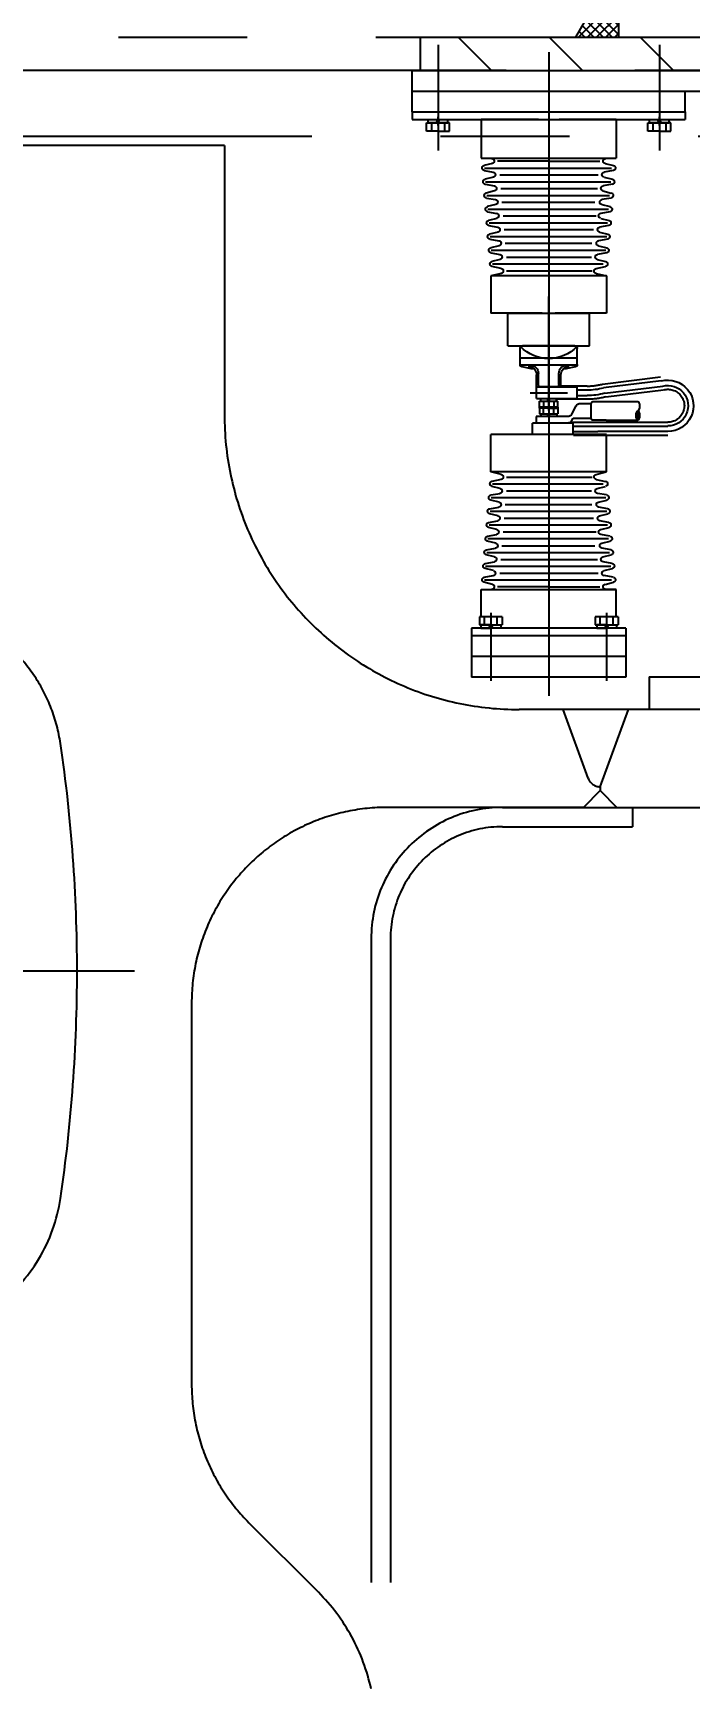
# Model space of a CAD drawing. Header units: millimetres. Extents: x 0 to 16800, y -462 to 11880.
# Drawn here: x 11085 to 11596, y 6865 to 8151 of the extents above; entities that cross this region are included whole.
import ezdxf

# ---------------------------------------------------------------- set-up
doc = ezdxf.new("R2010")
doc.units = ezdxf.units.MM
doc.header["$LTSCALE"] = 400
doc.linetypes.add('G', pattern=[2, 1.25, -0.25, 0.25, -0.25])
doc.linetypes.add('K', pattern=[2.5, 1.25, -0.25, 0.25, -0.25, 0.25, -0.25])
for name, color, linetype in [('01', 7, 'Continuous'), ('02', 1, 'Continuous'), ('05', 4, 'G'), ('07', 6, 'K'), ('08', 1, 'Continuous')]:
    doc.layers.add(name, color=color, linetype=linetype)
doc.styles.get("Standard").update_dxf_attribs({"font": 'isocp', "width": 0.707, "bigfont": 'intecad.shx'})
doc.dimstyles.new('INTE', dxfattribs={"dimscale": 40, "dimtxt": 3.5, "dimasz": 3, "dimexe": 3, "dimexo": 0, "dimgap": 1, "dimtad": 1, "dimdec": 1, "dimdsep": 46, "dimtxsty": 'Standard', "dimcen": 0, "dimclrd": 1, "dimclre": 1, "dimclrt": 3, "dimaunit": 1, "dimadec": 0, "dimazin": 0, "dimtfac": 1, "dimtdec": 1, "dimtmove": 0, "dimatfit": 0, "dimfxl": 1, "dimarcsym": 0})

# ---------------------------------------------------------------- blocks, each defined once
blk = doc.blocks.new('rererwer')
at = {"layer": '07', "color": 6, "linetype": 'K'}
for p, q in [((38190.4, 27648.1), (37758.4, 27648.1)), ((38190.4, 27648.1), (38190.4, 27439.1)), ((38520.4, 27235.4), (39434.4, 27235.4)), ((38520.4, 27235.4), (38520.4, 27210.1)), ((38453.5, 27210.1), (38419.4, 27210.1)), ((39815.8, 27210.1), (38453.5, 27210.1)), ((38473, 27156.7), (38453.5, 27210.1)), ((38482.4, 27150.1), (38504.4, 27210.1)), ((38482.4, 27147.1), (38469.4, 27134.1)), ((38482.4, 27150.1), (38482.4, 27147.1)), ((38482.4, 27150.1), (38482.4, 27147.1)), ((38482.4, 27147.1), (38495.4, 27134.1)), ((38469.4, 27134.1), (38316.9, 27134.1)), ((38406.4, 27134.1), (39219.4, 27134.1)), ((38407.9, 27134.1), (39218.9, 27134.1)), ((38469.4, 27134.1), (39987.4, 27134.1)), ((38507.4, 27134.1), (38507.4, 27119.1)), ((38406.4, 27119.1), (38507.4, 27119.1)), ((38304.4, 27032.1), (38304.4, 25355.1)), ((38319.4, 27032.1), (38319.4, 25355.1)), ((37420.5, 27007.1), (38121.9, 27007.1)), ((38164.9, 26982.1), (38164.9, 26686.1)), ((38263.4, 26524.6), (38209.4, 26578.6))]:
    blk.add_line(p, q, dxfattribs=at)
for centre, radius, start, end in [((38419.4, 27439.1), 229, 180, 270), ((37937.3, 27165.3), 127, 8.3302, 58.9414), ((36856.9, 27007.1), 1219, 351.6698, 8.3302), ((38482.4, 27160.1), 10, 200, 270), ((38316.9, 26982.1), 152, 90, 180), ((38406.4, 27032.1), 102, 90, 180), ((38406.4, 27032.1), 87, 90, 180), ((37937.3, 26848.9), 127, 306.3002, 351.6698), ((38316.9, 26686.1), 152, 180, 225), ((38155.9, 26417.1), 152, 12.3193, 45)]:
    blk.add_arc(centre, radius, start, end, dxfattribs=at)
blk = doc.blocks.new('tfdfsdfsd')
at = {"layer": '07', "linetype": 'K'}
h = blk.add_hatch(dxfattribs=at)
h.set_pattern_fill('_USER', color=6, scale=5, angle=315, style=0, double=1, pattern_type=0)
h.set_pattern_definition([(315, (30497.1774, 26697.619), (3.535534, 3.535534), []), (45, (30497.1774, 26697.619), (-3.535534, 3.535534), [])])
h.paths.add_polyline_path([(37030.5, 33372.5, 0.267949), (37021.9, 33377.5), (37021.9, 33383), (37020.1, 33383), (37020.1, 33333), (37053.3, 33333)])
h.paths.add_polyline_path([(38463.4, 33333), (38496.6, 33333), (38496.6, 33383), (38494.9, 33383), (38494.9, 33377.5, 0.267949), (38486.2, 33372.5)])
h = blk.add_hatch(dxfattribs=at)
h.set_pattern_fill('_USER', color=6, scale=50, angle=315, style=0, pattern_type=0)
h.set_pattern_definition([(315, (30481.223, 27548.505), (35.35534, 35.35534), [])])
h.paths.add_polyline_path([(36929.3, 33333, 0.00787), (36942.1, 33307.1), (37174.4, 33307.1), (37174.4, 33333)])
h.paths.add_polyline_path([(36942.1, 33307.1, -0.00787), (36929.3, 33333), (36107.4, 33333), (36107.4, 33307.1)])
h.paths.add_polyline_path([(38574.7, 33307.1, 0.00787), (38587.4, 33333), (38342.4, 33333), (38342.4, 33307.1)])
h.paths.add_polyline_path([(39409.4, 33307.1), (39409.4, 33333), (38587.4, 33333, -0.00787), (38574.7, 33307.1)])
at = {"layer": '07', "color": 6, "linetype": 'K'}
for p, q in [((38496.6, 33383), (38496.6, 33333)), ((38463.4, 33333), (38486.2, 33372.5)), ((35308.1, 33333), (40208.6, 33333)), ((38342.4, 33333), (38342.4, 33307.1)), ((39409.4, 33307.1), (37980.8, 33307.1)), ((37758.4, 33256.3), (39808.4, 33256.3))]:
    blk.add_line(p, q, dxfattribs=at)
blk = doc.blocks.new('*D107')
at = {"layer": '08', "color": 1, "lineweight": -2}
for p, q in [((10801.8, 7872.9), (10801.8, 8711.1)), ((11701.8, 8109.8), (11701.8, 8711.1)), ((10921.8, 8591.1), (11581.8, 8591.1))]:
    blk.add_line(p, q, dxfattribs=at)
at = {"layer": '08', "color": 1}
for points in [[(10921.8, 8611.1), (10921.8, 8571.1), (10801.8, 8591.1)], [(11581.8, 8611.1), (11581.8, 8571.1), (11701.8, 8591.1)]]:
    blk.add_solid(points, dxfattribs=at)
at = {"layer": 'Defpoints', "color": 0}
for p in [(11701.8, 8591.1), (11701.8, 8109.8), (10801.8, 7872.9)]:
    blk.add_point(p, dxfattribs=at)
at = {"layer": '08', "color": 3, "insert": (11251.8, 8701.1), "char_height": 140, "attachment_point": 5}
blk.add_mtext('900', dxfattribs=at)
blk = doc.blocks.new('*U130')
at = {"layer": '01'}
for p, q in [((-7.7, 2.6), (-7.7, 0)), ((0, 2.6), (-7.7, 2.6)), ((-7.7, 0), (0, 0)), ((0, 0), (-1.5, 2.6)), ((0, 2.6), (1.5, 0)), ((0, 2.6), (7.7, 2.6)), ((7.7, 0), (0, 0)), ((7.7, 2.6), (7.7, 0))]:
    blk.add_line(p, q, dxfattribs=at)
at = {"layer": '05'}
blk.add_line((0, 4.7), (0, -2.1), dxfattribs=at)
blk = doc.blocks.new('RERER')
for p, q in [((10065.3, 8083.8), (10109.8, 8083.8)), ((10065.3, 8083.8), (10065.3, 8053.8)), ((10125.8, 8083.8), (10170.3, 8083.8)), ((10170.3, 8083.8), (10170.3, 8053.8)), ((10117.8, 8053.8), (10065.3, 8053.8)), ((10065.3, 8053.8), (10073.5, 8053.6)), ((10074, 8049.7), (10067.4, 8048.1)), ((10117.8, 8051.6), (10078, 8051.6)), ((10170.3, 8053.8), (10117.8, 8053.8)), ((10117.8, 8051.6), (10157.5, 8051.6)), ((10161.6, 8049.7), (10168.1, 8048.1)), ((10170.3, 8053.8), (10162, 8053.6)), ((10067.6, 8044.2), (10074.7, 8043)), ((10074.8, 8039.1), (10068.3, 8037.5)), ((10117.8, 8046.2), (10069.1, 8046.2)), ((10155.9, 8041), (10079.3, 8041)), ((10167.6, 8046.2), (10117.8, 8046.2)), ((10160.7, 8039.1), (10167.2, 8037.5)), ((10168, 8044.2), (10160.9, 8043)), ((10068.4, 8033.6), (10075.6, 8032.3)), ((10075.7, 8028.4), (10069.2, 8026.8)), ((10166.8, 8035.5), (10069.6, 8035.5)), ((10165.9, 8024.9), (10070.6, 8024.9)), ((10155.1, 8030.4), (10080, 8030.4)), ((10159.9, 8028.4), (10166.4, 8026.8)), ((10167.1, 8033.6), (10160, 8032.3)), ((10069.3, 8022.9), (10076.4, 8021.7)), ((10076.6, 8017.8), (10070.1, 8016.2)), ((10070.2, 8012.3), (10077.3, 8011)), ((10165, 8014.2), (10071.4, 8014.2)), ((10154.2, 8019.7), (10081.9, 8019.7)), ((10165.4, 8012.3), (10158.2, 8011)), ((10159, 8017.8), (10165.5, 8016.2)), ((10166.2, 8022.9), (10159.1, 8021.7)), ((10077.4, 8007.1), (10070.9, 8005.5)), ((10071.1, 8001.6), (10078.2, 8000.4)), ((10164.1, 8003.6), (10072, 8003.6)), ((10153.3, 8009.1), (10081, 8009.1)), ((10152.4, 7998.4), (10083, 7998.4)), ((10164.5, 8001.6), (10157.4, 8000.4)), ((10158.1, 8007.1), (10164.6, 8005.5)), ((10078.3, 7996.5), (10071.8, 7994.9)), ((10071.9, 7991), (10079.1, 7989.7)), ((10163.3, 7993), (10072.6, 7993)), ((10079.2, 7985.8), (10072.7, 7984.3)), ((10151.6, 7987.8), (10084.4, 7987.8)), ((10156.4, 7985.8), (10162.9, 7984.3)), ((10163.6, 7991), (10156.5, 7989.7)), ((10157.2, 7996.5), (10163.7, 7994.9)), ((10072.8, 7980.3), (10079.9, 7979.1)), ((10162.4, 7982.3), (10073.5, 7982.3)), ((10080.1, 7975.2), (10073.6, 7973.6)), ((10150.7, 7977.1), (10084.5, 7977.1)), ((10155.5, 7975.2), (10162, 7973.6)), ((10162.7, 7980.3), (10155.6, 7979.1)), ((10081, 7964.4), (10072.8, 7962.4)), ((10072.8, 7962.4), (10162.8, 7962.4)), ((10072.8, 7962.4), (10072.8, 7933.4)), ((10080.9, 7968.3), (10073.6, 7969.7)), ((10161.5, 7971.7), (10075.4, 7971.7)), ((10150.7, 7966.4), (10084.1, 7966.4)), ((10154.6, 7964.4), (10162.8, 7962.4)), ((10154.7, 7968.3), (10161.9, 7969.7)), ((10162.8, 7962.4), (10162.8, 7933.4)), ((10072.8, 7933.4), (10112.8, 7933.4)), ((10117.8, 7933.4), (10086, 7933.4)), ((10086, 7908), (10086, 7933.4)), ((10149.5, 7933.4), (10117.8, 7933.4)), ((10122.8, 7933.4), (10162.8, 7933.4)), ((10149.5, 7908), (10149.5, 7933.4)), ((10149.5, 7908), (10086, 7908)), ((10072.8, 7839.2), (10162.8, 7839.2)), ((10072.8, 7810.2), (10072.8, 7839.2)), ((10162.8, 7810.2), (10162.8, 7839.2)), ((10072.8, 7810.2), (10162.8, 7810.2)), ((10081, 7808.2), (10072.8, 7810.2)), ((10150.7, 7806.2), (10084.1, 7806.2)), ((10154.6, 7808.2), (10162.8, 7810.2)), ((10072.8, 7792.3), (10079.9, 7793.5)), ((10080.9, 7804.3), (10073.6, 7802.9)), ((10080.1, 7797.4), (10073.6, 7799)), ((10161.5, 7801), (10075.4, 7801)), ((10150.7, 7795.5), (10084.5, 7795.5)), ((10154.7, 7804.3), (10161.9, 7802.9)), ((10155.5, 7797.4), (10162, 7799)), ((10162.7, 7792.3), (10155.6, 7793.5)), ((10071.9, 7781.6), (10079.1, 7782.9)), ((10163.3, 7779.7), (10072.6, 7779.7)), ((10079.2, 7786.8), (10072.7, 7788.4)), ((10162.4, 7790.3), (10073.5, 7790.3)), ((10151.6, 7784.9), (10084.4, 7784.9)), ((10156.4, 7786.8), (10162.9, 7788.4)), ((10163.6, 7781.6), (10156.5, 7782.9)), ((10077.4, 7765.5), (10070.9, 7767.1)), ((10071.1, 7771), (10078.2, 7772.2)), ((10078.3, 7776.2), (10071.8, 7777.7)), ((10164.1, 7769), (10072, 7769)), ((10152.4, 7774.2), (10083, 7774.2)), ((10157.2, 7776.2), (10163.7, 7777.7)), ((10164.5, 7771), (10157.4, 7772.2)), ((10158.1, 7765.5), (10164.6, 7767.1)), ((10076.6, 7754.9), (10070.1, 7756.4)), ((10070.2, 7760.4), (10077.3, 7761.6)), ((10165, 7758.4), (10071.4, 7758.4)), ((10153.3, 7763.6), (10081, 7763.6)), ((10165.4, 7760.4), (10158.2, 7761.6)), ((10159, 7754.9), (10165.5, 7756.4)), ((10075.7, 7744.2), (10069.2, 7745.8)), ((10069.3, 7749.7), (10076.4, 7751)), ((10165.9, 7747.7), (10070.6, 7747.7)), ((10155.1, 7742.3), (10080, 7742.3)), ((10154.2, 7752.9), (10081.9, 7752.9)), ((10166.2, 7749.7), (10159.1, 7751)), ((10159.9, 7744.2), (10166.4, 7745.8)), ((10067.6, 7728.4), (10074.7, 7729.7)), ((10074.8, 7733.6), (10068.3, 7735.2)), ((10068.4, 7739.1), (10075.6, 7740.3)), ((10166.8, 7737.1), (10069.6, 7737.1)), ((10155.9, 7731.6), (10079.3, 7731.6)), ((10167.1, 7739.1), (10160, 7740.3)), ((10160.7, 7733.6), (10167.2, 7735.2)), ((10168, 7728.4), (10160.9, 7729.7)), ((10065.3, 7718.8), (10073.5, 7719)), ((10117.8, 7718.8), (10065.3, 7718.8)), ((10065.3, 7697.8), (10065.3, 7718.8)), ((10074, 7722.9), (10067.4, 7724.5)), ((10117.8, 7726.5), (10069.1, 7726.5)), ((10117.8, 7721), (10078, 7721)), ((10167.6, 7726.5), (10117.8, 7726.5)), ((10117.8, 7721), (10157.5, 7721)), ((10170.3, 7718.8), (10117.8, 7718.8)), ((10161.6, 7722.9), (10168.1, 7724.5)), ((10170.3, 7718.8), (10162, 7719)), ((10170.3, 7697.8), (10170.3, 7718.8)), ((10065.3, 7688.8), (10109.8, 7688.8)), ((10125.8, 7688.8), (10170.3, 7688.8))]:
    blk.add_line(p, q)
at = {"ltscale": 0.75}
for p, q in [((10088, 7873.8), (10095.7, 7873.8)), ((10095.7, 7869.6), (10088, 7869.6)), ((10127.4, 7876.2), (10095.7, 7876.2)), ((10067.1, 7864.9), (10048.6, 7864.9)), ((10083.4, 7864.9), (10067.1, 7864.9)), ((10084.8, 7851.8), (10084.8, 7863.5)), ((10093.3, 7863.4), (10084.8, 7863.4)), ((10127.4, 7867.2), (10095.7, 7867.2)), ((10099.9, 7855.1), (10096.4, 7861.5)), ((10073.1, 7850.4), (10048.6, 7850.4)), ((10073.1, 7850.4), (10083.4, 7850.4)), ((10098.8, 7845.8), (10079.5, 7845.8)), ((10098.9, 7852), (10084.8, 7852)), ((10098.8, 7848.2), (10130.5, 7848.2)), ((10099.9, 7850.1), (10098.9, 7852)), ((10103, 7853.2), (10127.6, 7853.2)), ((10127.6, 7853.2), (10127.6, 7848.2)), ((10098.8, 7841.6), (10079.5, 7841.6))]:
    blk.add_line(p, q, dxfattribs=at)
for centre, start, end in [((10073.5, 8051.6), 283.6441, 88.8152), ((10162.1, 8051.6), 91.1848, 256.3559), ((10067.9, 8046.2), 103.6441, 260.1716), ((10068.8, 8035.5), 103.6441, 260.1716), ((10074.4, 8041), 283.6441, 80.1716), ((10161.2, 8041), 99.8284, 256.3559), ((10166.8, 8035.5), 279.8284, 76.3559), ((10167.6, 8046.2), 279.8284, 76.3559), ((10069.7, 8024.9), 103.6441, 260.1716), ((10075.2, 8030.4), 283.6441, 80.1716), ((10160.3, 8030.4), 99.8284, 256.3559), ((10165.9, 8024.9), 279.8284, 76.3559), ((10070.5, 8014.2), 103.6441, 260.1716), ((10076.1, 8019.7), 283.6441, 80.1716), ((10077, 8009.1), 283.6441, 80.1716), ((10158.6, 8009.1), 99.8284, 256.3559), ((10159.4, 8019.7), 99.8284, 256.3559), ((10165, 8014.2), 279.8284, 76.3559), ((10071.4, 8003.6), 103.6441, 260.1716), ((10077.8, 7998.4), 283.6441, 80.1716), ((10157.7, 7998.4), 99.8284, 256.3559), ((10164.1, 8003.6), 279.8284, 76.3559), ((10072.3, 7993), 103.6441, 260.1716), ((10078.7, 7987.8), 283.6441, 80.1716), ((10156.8, 7987.8), 99.8284, 256.3559), ((10163.3, 7993), 279.8284, 76.3559), ((10073.1, 7982.3), 103.6441, 260.1716), ((10074, 7971.7), 103.6441, 259.0731), ((10079.6, 7977.1), 283.6441, 80.1716), ((10156, 7977.1), 99.8284, 256.3559), ((10161.5, 7971.7), 280.9269, 76.3559), ((10162.4, 7982.3), 279.8284, 76.3559), ((10080.5, 7966.3), 283.6441, 79.0731), ((10155.1, 7966.3), 100.9269, 256.3559), ((10080.5, 7806.3), 280.9269, 76.3559), ((10155.1, 7806.3), 103.6441, 259.0731), ((10073.1, 7790.3), 99.8284, 256.3559), ((10074, 7801), 100.9269, 256.3559), ((10079.6, 7795.5), 279.8284, 76.3559), ((10156, 7795.5), 103.6441, 260.1716), ((10161.5, 7801), 283.6441, 79.0731), ((10162.4, 7790.3), 283.6441, 80.1716), ((10072.3, 7779.7), 99.8284, 256.3559), ((10078.7, 7784.9), 279.8284, 76.3559), ((10156.8, 7784.9), 103.6441, 260.1716), ((10163.3, 7779.7), 283.6441, 80.1716), ((10071.4, 7769), 99.8284, 256.3559), ((10077.8, 7774.2), 279.8284, 76.3559), ((10157.7, 7774.2), 103.6441, 260.1716), ((10164.1, 7769), 283.6441, 80.1716), ((10070.5, 7758.4), 99.8284, 256.3559), ((10076.1, 7752.9), 279.8284, 76.3559), ((10077, 7763.6), 279.8284, 76.3559), ((10158.6, 7763.6), 103.6441, 260.1716), ((10159.4, 7752.9), 103.6441, 260.1716), ((10165, 7758.4), 283.6441, 80.1716), ((10069.7, 7747.7), 99.8284, 256.3559), ((10075.2, 7742.3), 279.8284, 76.3559), ((10160.3, 7742.3), 103.6441, 260.1716), ((10165.9, 7747.7), 283.6441, 80.1716), ((10067.9, 7726.5), 99.8284, 256.3559), ((10068.8, 7737.1), 99.8284, 256.3559), ((10074.4, 7731.6), 279.8284, 76.3559), ((10161.2, 7731.6), 103.6441, 260.1716), ((10166.8, 7737.1), 283.6441, 80.1716), ((10167.6, 7726.5), 283.6441, 80.1716), ((10073.5, 7721), 271.1848, 76.3559), ((10162.1, 7721), 103.6441, 268.8152)]:
    blk.add_arc(centre, 2, start, end)
for centre, radius, start, end in [((10025.2, 7861.6), 19.9, 75.2718, 270), ((10025.2, 7861.6), 15.7, 75.2718, 270), ((10088, 7923.7), 54.2, 255.2718, 270), ((10088, 7923.7), 50, 255.2718, 270), ((10083.4, 7863.5), 1.4, 0, 90), ((10093.3, 7859.9), 3.5, 28.2759, 90), ((10083.4, 7851.8), 1.4, 270, 0), ((10103, 7856.7), 3.5, 208.2759, 270), ((10103, 7851.7), 3.5, 208.2759, 270)]:
    blk.add_arc(centre, radius, start, end, dxfattribs=at)
blk.add_ellipse((10048.6, 7861.3), major_axis=(0, -3.63), ratio=0.371048, start_param=3.141593, end_param=6.283185, dxfattribs=at)
at = {"ltscale": 0.75, "extrusion": (0, 0, -1)}
blk.add_ellipse((10048.6, 7854), major_axis=(0, -3.63), ratio=0.371048, dxfattribs=at)
blk.add_ellipse((10049.5, 7854), major_axis=(0, 3.63), ratio=0.371048, start_param=3.48017, end_param=5.944608, dxfattribs=at)
at = {"layer": '01', "color": 7, "linetype": 'Continuous'}
for p, q in [((9147.8, 8121.8), (10223.8, 8121.8)), ((10223.8, 8105.8), (10223.8, 8121.8)), ((10223.8, 8105.8), (9825.8, 8105.8)), ((10011.8, 8089.8), (10011.8, 8105.8)), ((10223.8, 8105.8), (10041.8, 8105.8)), ((10223.8, 8089.8), (10223.8, 8105.8)), ((10117.8, 8089.8), (10011.8, 8089.8)), ((10223.8, 8089.8), (10117.8, 8089.8)), ((10117.8, 8083.8), (10011.8, 8083.8)), ((10223.8, 8083.8), (10117.8, 8083.8)), ((10095.6, 7898.5), (10140.1, 7898.5)), ((10095.7, 7893.1), (10140, 7893.1)), ((10109.9, 7878.2), (10109.9, 7886.7)), ((10125.8, 7878.2), (10125.8, 7886.7)), ((10111.9, 7876.2), (10123.8, 7876.2))]:
    blk.add_line(p, q, dxfattribs=at)
at = {"layer": '01'}
for p, q in [((10011.8, 8089.8), (10011.8, 8083.8)), ((10223.8, 8089.8), (10223.8, 8083.8)), ((10022.9, 8081.2), (10031.8, 8081.2)), ((10022.9, 8074.8), (10022.9, 8081.2)), ((10031.8, 8074.8), (10022.9, 8074.8)), ((10024.1, 8081.2), (10024.1, 8083.8)), ((10031.8, 8081.2), (10024.1, 8081.2)), ((10026.8, 8081.2), (10026.8, 8074.8)), ((10031.8, 8083.8), (10030.3, 8081.2)), ((10031.8, 8081.2), (10033.3, 8083.8)), ((10040.7, 8081.2), (10031.8, 8081.2)), ((10031.8, 8081.2), (10039.5, 8081.2)), ((10031.8, 8074.8), (10040.7, 8074.8)), ((10036.8, 8081.2), (10036.8, 8074.8)), ((10039.5, 8081.2), (10039.5, 8083.8)), ((10040.7, 8074.8), (10040.7, 8081.2)), ((10194.9, 8074.8), (10194.9, 8081.2)), ((10194.9, 8081.2), (10203.8, 8081.2)), ((10203.8, 8074.8), (10194.9, 8074.8)), ((10196.1, 8081.2), (10196.1, 8083.8)), ((10203.8, 8081.2), (10196.1, 8081.2)), ((10198.8, 8081.2), (10198.8, 8074.8)), ((10203.8, 8081.2), (10202.3, 8083.8)), ((10203.8, 8083.8), (10205.3, 8081.2)), ((10203.8, 8081.2), (10211.5, 8081.2)), ((10212.7, 8081.2), (10203.8, 8081.2)), ((10203.8, 8074.8), (10212.7, 8074.8)), ((10208.8, 8081.2), (10208.8, 8074.8)), ((10211.5, 8081.2), (10211.5, 8083.8)), ((10212.7, 8074.8), (10212.7, 8081.2)), ((10097.6, 7908), (10138.1, 7908)), ((10095.6, 7893.7), (10095.6, 7906)), ((10140.1, 7893.7), (10140.1, 7906)), ((10108.3, 7876.7), (10108.3, 7885.7)), ((10127.3, 7872.3), (10127.3, 7885.7)), ((10074.3, 7871.3), (10029.2, 7876.8)), ((10030.3, 7880.9), (10075.3, 7875.4)), ((10079.5, 7845.8), (10025.2, 7845.8)), ((10025.2, 7841.6), (10079.5, 7841.6)), ((10057.8, 7688.8), (10177.8, 7688.8)), ((10057.8, 7688.8), (10057.8, 7650.8)), ((10057.8, 7682.8), (10177.8, 7682.8)), ((10177.8, 7688.8), (10177.8, 7650.8)), ((10057.8, 7666.8), (10177.8, 7666.8)), ((10057.8, 7650.8), (10177.8, 7650.8))]:
    blk.add_line(p, q, dxfattribs=at)
at = {"layer": '01', "ltscale": 0.75}
for p, q in [((10095.7, 7867.2), (10095.7, 7876.2)), ((10127.4, 7867.2), (10127.4, 7876.2)), ((10110.6, 7860.6), (10125, 7860.6)), ((10110.6, 7860.6), (10110.6, 7855.3)), ((10124.9, 7865.1), (10110.7, 7865.1)), ((10110.7, 7859.8), (10110.7, 7865.1)), ((10117.8, 7859.8), (10110.7, 7859.8)), ((10111.7, 7865.1), (10111.7, 7867.2)), ((10113.8, 7865.1), (10113.8, 7859.8)), ((10113.8, 7855.3), (10113.8, 7860.6)), ((10117.8, 7865.1), (10116.6, 7867.2)), ((10117.8, 7867.2), (10119, 7865.1)), ((10117.8, 7859.8), (10124.9, 7859.8)), ((10121.8, 7865.1), (10121.8, 7859.8)), ((10121.8, 7855.3), (10121.8, 7860.6)), ((10124, 7865.1), (10124, 7867.2)), ((10124.9, 7859.8), (10124.9, 7865.1)), ((10125, 7860.6), (10125, 7855.3)), ((10098.8, 7839.2), (10098.8, 7848.2)), ((10125, 7855.3), (10110.6, 7855.3)), ((10111.6, 7855.3), (10111.6, 7853.2)), ((10117.8, 7853.2), (10116.6, 7855.3)), ((10117.8, 7855.3), (10119, 7853.2)), ((10123.9, 7855.3), (10123.9, 7853.2)), ((10130.5, 7839.2), (10130.5, 7848.2)), ((10063.9, 7697.8), (10081.7, 7697.8)), ((10063.9, 7697.8), (10063.9, 7691.4)), ((10081.7, 7691.4), (10063.9, 7691.4)), ((10067.8, 7691.4), (10067.8, 7697.8)), ((10077.8, 7691.4), (10077.8, 7697.8)), ((10081.7, 7697.8), (10081.7, 7691.4)), ((10153.9, 7697.8), (10153.9, 7691.4)), ((10153.9, 7697.8), (10171.7, 7697.8)), ((10171.7, 7691.4), (10153.9, 7691.4)), ((10157.8, 7691.4), (10157.8, 7697.8)), ((10167.8, 7691.4), (10167.8, 7697.8)), ((10171.7, 7697.8), (10171.7, 7691.4))]:
    blk.add_line(p, q, dxfattribs=at)
at = {"layer": '01'}
for centre, radius, start, end in [((10097.6, 7906), 2, 90, 180), ((10138.1, 7906), 2, 0, 90), ((10117.8, 7928.1), 30, 223.6742, 316.3258), ((10097.6, 7893.7), 2, 180, 256.7396), ((10117.8, 7979.6), 90.3, 256.7396, 262.8945), ((10133.7, 7885.7), 6.4, 137.683, 180), ((10117.8, 7979.6), 90.3, 277.1055, 283.2604), ((10138.1, 7893.7), 2, 283.2604, 0)]:
    blk.add_arc(centre, radius, start, end, dxfattribs=at)
at = {"layer": '01', "color": 7, "linetype": 'Continuous'}
for centre, radius, start, end in [((10101.9, 7885.7), 6.4, 42.317, 90), ((10103.5, 7886.7), 6.4, 0, 90), ((10101.9, 7885.7), 6.4, 0, 42.317), ((10132.2, 7886.7), 6.4, 90, 180), ((10133.7, 7885.7), 6.4, 90, 137.683), ((10111.9, 7878.2), 2, 180, 270), ((10123.8, 7878.2), 2, 270, 0)]:
    blk.add_arc(centre, radius, start, end, dxfattribs=at)
at = {"layer": '05', "color": 142, "linetype": 'G'}
blk.add_line((10031.8, 8141.8), (10031.8, 8059.7), dxfattribs=at)
at = {"layer": '05'}
for p, q in [((10203.8, 8141.8), (10203.8, 8059.7)), ((10031.8, 8079.1), (10031.8, 8085.9)), ((10203.8, 8079.1), (10203.8, 8085.9)), ((10117.8, 7905.3), (10117.8, 7946.4)), ((10117.8, 7845), (10117.8, 7833))]:
    blk.add_line(p, q, dxfattribs=at)
at = {"layer": '05', "color": 4, "linetype": 'G'}
for p, q in [((10117.8, 8136.3), (10117.8, 7614.9)), ((10117.8, 7902.4), (10117.8, 7940.4)), ((10117.8, 7857.8), (10117.8, 7913)), ((10103.3, 7871.5), (10132.3, 7871.5))]:
    blk.add_line(p, q, dxfattribs=at)
at = {"layer": '05', "ltscale": 0.75}
for p, q in [((10117.8, 7872.2), (10117.8, 7798.5)), ((10072.8, 7700.9), (10072.8, 7647.9)), ((10162.8, 7700.9), (10162.8, 7647.9))]:
    blk.add_line(p, q, dxfattribs=at)
at = {"layer": '07'}
for p, q in [((10031, 7883.7), (10076.1, 7878.2)), ((10073.5, 7868.5), (10028.5, 7874))]:
    blk.add_line(p, q, dxfattribs=at)
at = {"layer": '07', "color": 6, "linetype": 'K', "ltscale": 0.75}
for p, q in [((10088, 7876.7), (10110.6, 7876.7)), ((10088, 7866.7), (10111.7, 7866.7)), ((10025.2, 7848.7), (10101.2, 7848.7)), ((10098.6, 7838.7), (10025.2, 7838.7))]:
    blk.add_line(p, q, dxfattribs=at)
for centre, radius, start in [((10025.2, 7861.6), 12.8, 75.2718), ((10088, 7923.7), 47.1, 255.2718), ((10088, 7923.7), 57.1, 255.2718)]:
    blk.add_arc(centre, radius, start, 270, dxfattribs=at)
at = {"layer": '01', "ltscale": 0.75, "xscale": -1}
for p in [(10072.8, 7688.8), (10162.8, 7688.8)]:
    blk.add_blockref('*U130', p, dxfattribs=at)

msp = doc.modelspace()

# ---------------------------------------------------------------- block references
at = {"layer": '01', "xscale": -1, "rotation": 1.598721155460225e-12}
msp.add_blockref('RERER', (21603.58, 0), dxfattribs=at)
at = {"layer": '02'}
msp.add_blockref('tfdfsdfsd', (-26956.58, -25185.29), dxfattribs=at)
at = {"layer": '05'}
msp.add_blockref('rererwer', (-26956.58, -19584.38), dxfattribs=at)

# ---------------------------------------------------------------- dimensions: what is measured, and where the dimension line sits
at = {"layer": '08'}
dim = msp.add_linear_dim(base=(11701.81, 8591.1), p1=(10801.79, 7872.92), p2=(11701.81, 8109.82), angle=180, dimstyle='INTE', dxfattribs=at)
dim.commit()
dim.dimension.update_dxf_attribs({"geometry": '*D107', "text_midpoint": (11251.8, 8701.1)})

doc.saveas('drawing.dxf')
